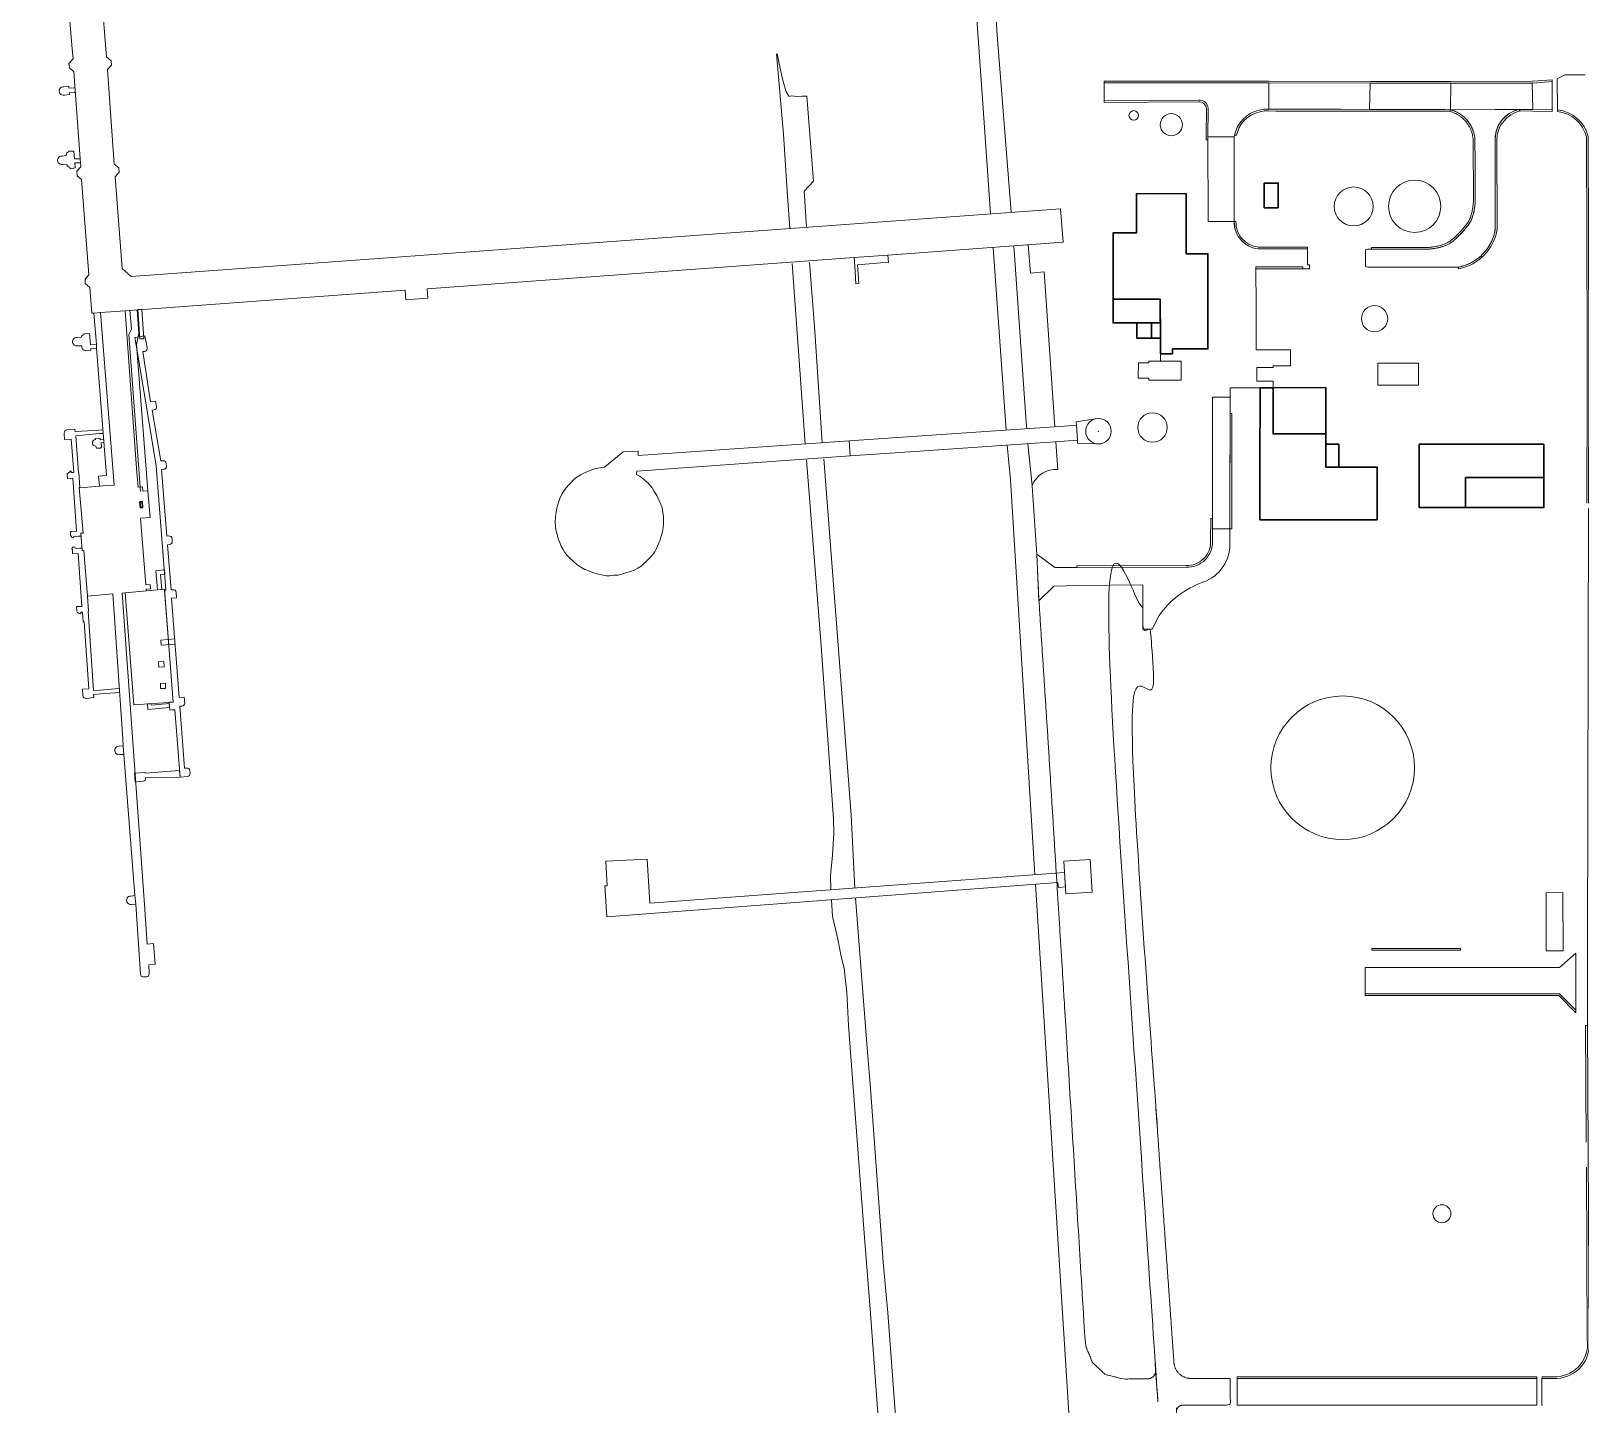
# Model space of a CAD drawing. Header units: millimetres. Extents: x 0 to 840, y 0 to 594.
# Drawn here: x 667.32 to 688.79, y 183.5 to 202.53 of the extents above; entities that cross this region are included whole.
import ezdxf

# ---------------------------------------------------------------- set-up
doc = ezdxf.new("R2010")
doc.units = ezdxf.units.MM
doc.layers.add('AC-0000-BESTAAND-co-06', color=1, linetype='Continuous')

msp = doc.modelspace()

# ---------------------------------------------------------------- linework, layer by layer
at = {"layer": 'AC-0000-BESTAAND-co-06', "linetype": 'Continuous', "lineweight": 13, "transparency": 33554687}
for p, q in [((684.478, 201.447), (684.48, 201.811)), ((685.876, 201.443), (685.882, 201.807)), ((686.999, 201.439), (687.003, 201.806)), ((688.139, 201.443), (688.129, 201.809)), ((683.635, 201.066), (683.997, 201.066)), ((681.593, 200.068), (681.629, 199.603)), ((680.84, 197), (680.659, 199.532)), ((681.144, 199.573), (681.174, 199.175)), ((684.367, 199.511), (685.014, 199.511)), ((685.014, 199.511), (685.014, 199.291)), ((678.05, 196.808), (677.871, 199.311)), ((685.041, 199.291), (685.014, 199.291)), ((685.041, 199.234), (685.041, 199.291)), ((684.304, 199.263), (684.951, 199.263)), ((684.951, 199.263), (684.951, 199.234)), ((685.041, 199.234), (684.951, 199.234)), ((678.663, 196.85), (678.678, 196.643)), ((669.171, 194.797), (668.624, 194.746)), ((669.293, 193.232), (669.171, 194.797)), ((668.624, 194.746), (668.747, 193.191)), ((669.312, 194.106), (669.12, 194.09)), ((669.12, 194.09), (669.125, 194.018)), ((669.125, 194.018), (669.317, 194.034)), ((668.747, 193.191), (669.293, 193.232)), ((678.401, 190.829), (678.409, 190.631)), ((678.415, 190.491), (678.43, 190.258)), ((678.752, 190.517), (678.922, 188.322))]:
    msp.add_line(p, q, dxfattribs=at)
at = {"layer": 'AC-0000-BESTAAND-co-06', "linetype": 'Continuous', "lineweight": 30, "transparency": 33554687}
for p, q in [((682.653, 198.485), (682.975, 198.485)), ((682.851, 198.485), (682.851, 198.275))]:
    msp.add_line(p, q, dxfattribs=at)
at = {"layer": 'AC-0000-BESTAAND-co-06', "linetype": 'Continuous', "lineweight": 13, "transparency": 33554687, "flags": 128}
for points in [[(667.893, 202.28), (667.823, 203.123), (667.489, 203.099), (667.454, 203.546), (667.412, 203.545), (667.32, 204.86), (667.613, 204.881), (667.638, 204.913), (667.692, 204.917), (667.694, 204.887), (667.721, 204.889), (668.165, 204.921), (668.162, 204.95), (668.215, 204.956), (668.252, 204.928), (668.662, 204.957), (668.686, 204.626), (668.691, 204.558), (668.76, 203.642), (668.347, 203.611), (668.32, 203.579), (668.258, 203.578), (668.357, 202.28)], [(680.62, 199.997), (680.502, 201.723), (680.313, 204.378)], [(680.906, 200.018), (680.709, 202.531), (680.656, 203.84)], [(681.629, 199.603), (679.198, 199.426), (678.73, 199.391), (672.81, 198.959), (672.82, 198.829), (672.516, 198.807), (672.506, 198.937), (668.624, 198.653), (668.286, 198.628), (668.191, 198.621), (668.163, 198.619), (668.136, 198.975), (668.072, 199.03), (668.071, 199.09), (668.123, 199.152), (668.022, 200.473), (667.958, 200.525), (667.955, 200.587), (668.009, 200.65), (668.005, 200.703), (668.002, 200.759), (667.915, 201.964), (667.852, 202.019), (667.846, 202.078), (667.904, 202.147), (667.893, 202.28)], [(668.357, 202.28), (668.365, 202.173), (668.431, 202.117), (668.434, 202.058), (668.379, 201.995), (668.472, 200.684), (668.538, 200.634), (668.543, 200.575), (668.485, 200.508), (668.585, 199.241), (668.71, 199.13), (681.593, 200.068)], [(677.838, 199.8), (677.806, 200.244), (677.754, 201.1), (677.654, 202.212)], [(677.662, 202.212), (677.729, 201.904), (677.755, 201.798), (677.79, 201.687), (677.831, 201.623), (677.862, 201.631), (677.935, 201.625), (678.012, 201.627), (678.077, 201.628), (678.166, 200.448), (678.038, 200.31), (678.072, 199.818)], [(688.406, 201.83), (688.406, 201.854), (688.14, 201.833), (688.129, 201.833), (687.003, 201.83), (685.882, 201.831), (684.48, 201.835), (682.198, 201.837), (682.198, 201.813), (684.48, 201.811), (685.882, 201.807), (687.003, 201.806), (688.129, 201.809), (688.142, 201.809), (688.406, 201.83)], [(667.847, 201.739), (667.916, 201.741), (667.931, 201.742)], [(667.849, 201.674), (667.92, 201.679), (667.936, 201.68)], [(681.123, 197.02), (681.116, 197.112), (680.945, 199.553)], [(678.113, 199.329), (678.186, 198.371), (678.287, 196.824)], [(679.198, 199.426), (679.205, 199.323), (679.099, 199.316), (678.776, 199.292), (678.795, 199.032), (678.756, 199.029), (678.739, 199.271), (678.73, 199.391)], [(681.174, 199.175), (681.366, 199.192), (681.514, 197.047)], [(684.54, 197.588), (684.54, 197.678), (684.312, 197.678), (684.312, 197.866), (684.54, 197.866), (684.54, 197.89), (684.78, 197.891), (684.779, 198.111), (684.305, 198.112), (684.302, 198.726), (684.3, 199.233), (684.3, 199.263)], [(684.951, 199.263), (684.951, 199.234), (684.452, 199.234), (684.3, 199.233), (684.3, 199.263), (684.332, 199.262)], [(668.692, 198.661), (668.712, 198.401), (668.676, 198.326), (668.84, 196.15)], [(668.938, 196.158), (668.784, 198.185), (668.814, 198.34), (668.791, 198.665)], [(668.801, 198.669), (668.858, 198.674), (668.885, 198.266), (668.829, 198.263), (668.801, 198.669)], [(668.268, 196.223), (668.257, 196.362), (668.368, 196.371), (668.229, 198.134), (668.226, 198.188), (668.191, 198.621)], [(682.977, 198.057), (682.977, 197.957)], [(682.815, 197.719), (682.815, 197.693), (683.265, 197.693), (683.265, 197.957), (682.816, 197.957), (682.816, 197.932), (682.671, 197.931), (682.67, 197.718), (682.815, 197.719)], [(683.942, 197.455), (683.942, 197.588), (684.328, 197.588), (684.358, 197.588)], [(683.699, 197.455), (683.942, 197.455), (683.94, 195.633), (683.698, 195.633), (683.699, 197.455)], [(682.13, 196.809), (681.829, 196.821), (681.826, 196.859), (681.812, 197.068), (681.809, 197.114), (682.106, 197.161)], [(683.966, 197.229), (683.967, 196.048), (683.967, 195.633), (683.94, 195.633), (683.941, 196.095), (683.942, 197.229), (683.966, 197.229)], [(667.979, 196.414), (667.941, 196.923), (668.263, 196.951), (668.322, 196.954)], [(675.717, 196.438), (675.716, 196.387), (675.759, 196.361), (675.805, 196.326), (675.845, 196.294), (675.886, 196.255), (675.93, 196.2), (675.961, 196.15), (675.998, 196.092), (676.029, 196.026), (676.05, 195.976), (676.069, 195.921), (676.081, 195.86), (676.087, 195.799), (676.09, 195.748), (676.087, 195.701), (676.083, 195.647), (676.075, 195.592), (676.057, 195.53), (676.044, 195.479), (676.019, 195.425), (675.992, 195.36), (675.968, 195.314), (675.94, 195.277), (675.909, 195.238), (675.879, 195.211), (675.846, 195.18), (675.812, 195.148), (675.777, 195.116), (675.732, 195.086), (675.683, 195.058), (675.629, 195.041), (675.578, 195.025), (675.526, 195.009), (675.459, 194.991), (675.402, 194.988), (675.345, 194.982), (675.3, 194.983), (675.254, 194.989), (675.188, 195.004), (675.118, 195.021), (675.062, 195.045), (674.997, 195.068), (674.941, 195.099), (674.885, 195.138), (674.837, 195.182), (674.791, 195.225), (674.752, 195.262), (674.721, 195.305), (674.696, 195.345), (674.671, 195.39), (674.649, 195.444), (674.628, 195.493), (674.617, 195.539), (674.6, 195.6), (674.591, 195.666), (674.588, 195.728), (674.59, 195.794), (674.599, 195.868), (674.614, 195.939), (674.634, 195.996), (674.653, 196.054), (674.681, 196.112), (674.707, 196.159), (674.738, 196.2), (674.765, 196.233), (674.799, 196.267), (674.844, 196.314), (674.889, 196.347), (674.949, 196.385), (675.004, 196.414), (675.061, 196.437), (675.117, 196.457), (675.18, 196.473), (675.23, 196.482), (675.271, 196.487), (675.529, 196.697), (675.736, 196.71), (675.736, 196.648), (678.663, 196.85), (679.738, 196.924), (681.711, 197.061), (681.812, 197.068), (681.826, 196.859), (681.644, 196.847), (679.367, 196.69), (678.678, 196.643), (675.717, 196.431)], [(681.238, 190.839), (680.898, 196.309), (680.852, 196.792)], [(678.401, 190.829), (678.431, 191.108), (678.448, 191.416), (678.446, 191.611), (678.428, 191.875), (678.267, 194.072), (678.072, 196.589)], [(678.309, 196.604), (678.506, 194.079), (678.692, 191.666), (678.74, 190.655)], [(667.979, 196.414), (667.985, 196.414), (667.997, 196.202)], [(669.169, 195.062), (669.051, 195.05), (669.075, 194.788), (669.133, 194.793), (669.114, 194.999), (669.176, 195.004), (669.169, 195.062)], [(668.112, 194.49), (668.116, 194.49), (668.104, 194.701)], [(668.112, 194.49), (668.185, 193.39), (668.278, 193.397), (668.483, 193.413), (668.545, 193.418)], [(668.189, 193.337), (668.282, 193.344), (668.549, 193.363)], [(669.24, 193.155), (668.941, 193.13), (668.936, 193.205), (668.993, 193.209), (668.995, 193.189), (669.235, 193.213), (669.24, 193.155)], [(681.66, 190.669), (681.649, 190.869), (675.899, 190.447), (675.861, 191.053), (675.862, 191.054), (675.287, 191.027), (675.308, 190.687), (675.277, 190.686), (675.302, 190.254), (681.556, 190.73), (681.563, 190.664), (681.66, 190.669)], [(682.032, 190.596), (681.666, 190.574), (681.639, 191.028), (682.004, 191.052), (682.032, 190.596)], [(681.734, 182.937), (681.355, 188.948), (681.246, 190.707)], [(688.325, 189.786), (688.326, 190.59), (688.557, 190.592), (688.559, 189.784), (688.325, 189.786)], [(678.686, 188.32), (678.653, 188.751), (678.628, 189.213), (678.608, 189.412), (678.591, 189.542), (678.55, 189.706), (678.504, 189.946), (678.43, 190.258)], [(678.922, 188.322), (678.951, 187.942), (679.132, 185.472), (679.198, 184.766)], [(678.955, 184.818), (678.874, 185.813), (678.741, 187.587), (678.686, 188.32)], [(678.955, 184.818), (679.086, 183.01), (679.241, 180.926), (679.38, 179.059), (679.529, 177.046), (679.706, 174.679), (679.888, 172.271), (680.04, 170.178), (680.191, 168.133), (680.307, 166.594), (680.413, 165.129), (680.565, 163.056), (680.717, 160.968), (680.853, 159.081), (681.016, 156.879)], [(681.258, 156.88), (681.21, 157.461), (681.133, 158.582), (681.04, 159.902), (680.931, 161.397), (680.726, 164.119), (680.576, 166.156), (680.419, 168.346), (680.259, 170.376), (680.106, 172.496), (679.948, 174.593), (679.812, 176.386), (679.66, 178.485), (679.508, 180.564), (679.354, 182.657), (679.198, 184.766)], [(688.268, 183.858), (688.265, 183.858), (688.265, 183.488), (688.271, 183.488)]]:
    msp.add_lwpolyline(points, dxfattribs=at)
for points in [[(688.912, 195.988), (688.916, 197.534), (688.915, 198.242), (688.906, 201.067), (688.906, 201.067, 0.324421), (688.484, 201.436), (688.484, 201.436), (688.48, 201.436), (688.478, 201.869), (688.584, 201.924), (688.863, 201.924)], [(667.849, 201.674), (667.852, 201.649), (667.784, 201.642), (667.784, 201.642, -1.201283), (667.777, 201.759), (667.777, 201.759), (667.843, 201.767), (667.847, 201.739)], [(688.129, 201.809), (687.003, 201.806), (685.882, 201.807), (684.48, 201.811), (682.198, 201.813), (682.195, 201.565), (683.507, 201.573), (683.507, 201.573, -0.424638), (683.639, 201.458), (683.639, 201.458), (683.635, 201.066), (683.637, 199.889), (684, 199.889), (683.997, 201.066), (684.003, 201.088), (684.042, 201.196), (684.042, 201.196, -0.300821), (684.478, 201.447), (684.478, 201.447), (684.578, 201.445), (685.174, 201.445), (685.482, 201.445), (685.876, 201.443), (686.919, 201.443), (686.999, 201.439), (687.615, 201.442), (687.947, 201.443), (688.139, 201.443), (688.14, 201.443), (688.406, 201.438), (688.406, 201.83), (688.142, 201.809)], [(682.195, 201.541), (682.81, 201.542), (683.504, 201.549), (683.504, 201.549, -0.424638), (683.615, 201.452), (683.615, 201.452), (683.611, 201.066), (683.611, 201.021), (683.635, 201.021), (683.635, 201.066), (683.639, 201.458), (683.639, 201.458, 0.424638), (683.507, 201.573), (683.507, 201.573), (682.195, 201.565), (682.195, 201.541)], [(688.912, 195.988), (688.916, 197.534), (688.915, 198.242), (688.906, 201.067), (688.906, 201.067, 0.324421), (688.484, 201.436), (688.484, 201.436), (688.48, 201.436), (688.48, 201.414), (688.48, 201.414, -0.320714), (688.882, 201.06), (688.882, 201.06), (688.891, 198.242), (688.892, 197.534), (688.888, 195.988)], [(668.005, 200.703), (667.927, 200.704), (667.932, 200.636), (667.907, 200.632), (667.907, 200.623), (667.861, 200.619), (667.857, 200.643), (667.857, 200.643, -0.36109), (667.816, 200.683), (667.816, 200.683), (667.757, 200.681), (667.757, 200.681, -1.143147), (667.751, 200.796), (667.751, 200.796), (667.807, 200.803), (667.807, 200.803, -0.394292), (667.842, 200.854), (667.842, 200.854), (667.843, 200.863), (667.915, 200.863), (667.924, 200.758), (668.002, 200.759)], [(668.624, 198.653), (668.789, 196.41), (668.805, 196.209), (668.865, 196.213), (668.869, 196.153), (668.94, 196.159), (668.97, 195.791), (668.97, 195.79), (668.839, 195.781), (668.91, 194.857), (668.97, 194.862), (668.975, 194.802), (668.917, 194.798), (668.919, 194.774), (668.582, 194.742), (668.895, 190.425), (668.93, 189.879), (669.019, 189.885), (669.043, 189.598), (668.955, 189.592), (668.96, 189.466), (668.96, 189.466, -0.307586), (668.923, 189.423), (668.923, 189.423), (668.871, 189.422), (668.871, 189.422, -0.339783), (668.838, 189.46), (668.838, 189.46), (668.772, 190.432), (668.759, 190.549), (668.607, 192.506), (668.598, 192.625), (668.594, 192.72), (668.453, 194.729), (668.104, 194.701), (668.054, 195.33), (668.028, 195.329), (668.012, 195.571), (668.042, 195.574), (667.989, 196.203), (667.997, 196.202), (668.379, 196.232), (668.474, 196.239), (668.286, 198.628)], [(668.229, 198.134), (668.149, 198.129), (668.15, 198.109), (668.078, 198.103), (668.078, 198.103, -0.517457), (668.027, 198.17), (668.027, 198.17), (667.999, 198.169), (667.969, 198.168), (667.969, 198.168, -1.156043), (667.959, 198.285), (667.959, 198.285), (668.016, 198.288), (668.016, 198.288, -0.338688), (668.056, 198.323), (668.056, 198.323), (668.055, 198.333), (668.129, 198.341), (668.146, 198.183), (668.226, 198.188)], [(668.9, 198.305), (668.931, 198.143, -0.404542), (668.9, 198.091), (668.871, 198.088), (668.979, 197.391), (669.048, 197.403), (669.062, 197.326, -0.404376), (669.028, 197.279), (668.998, 197.276), (669.121, 196.574), (669.15, 196.576, -0.418771), (669.195, 196.539), (669.198, 196.5, -0.427974), (669.161, 196.457), (669.131, 196.455), (669.202, 195.532), (669.23, 195.533, -0.43388), (669.277, 195.495), (669.278, 195.459, -0.374188), (669.24, 195.414), (669.211, 195.412), (669.264, 194.787), (669.287, 194.789, -0.445709), (669.333, 194.754), (669.338, 194.675), (669.268, 194.669), (669.374, 193.294), (669.444, 193.299), (669.451, 193.218, -0.381593), (669.413, 193.175), (669.384, 193.175), (669.448, 192.316), (669.477, 192.317, -0.384864), (669.523, 192.285), (669.526, 192.244, -0.417945), (669.487, 192.199), (669.386, 192.192), (669.316, 193.123), (669.277, 193.122), (669.244, 193.119), (669.236, 193.228), (669.293, 193.232), (669.172, 194.781), (669.189, 194.783), (669.055, 196.506), (668.935, 197.233), (668.798, 198.072), (668.761, 198.283), (668.822, 198.293), (668.9, 198.305)], [(667.914, 196.413), (667.914, 196.418), (667.875, 196.875), (667.787, 196.87), (667.781, 196.958), (667.781, 196.958, -0.393512), (667.819, 197.003), (667.819, 197.003), (667.927, 197.012), (667.931, 196.977), (668.026, 196.987), (668.26, 197), (668.318, 197.006)], [(668.329, 196.868), (668.281, 196.864), (668.279, 196.888), (668.212, 196.883), (668.213, 196.868), (668.213, 196.868, 1), (668.22, 196.778), (668.22, 196.778), (668.226, 196.748), (668.274, 196.751), (668.288, 196.752), (668.287, 196.764), (668.298, 196.765), (668.293, 196.826), (668.332, 196.829)], [(681.529, 196.839), (681.555, 196.455), (681.555, 196.455, 0.322119), (681.198, 196.233), (681.198, 196.233), (681.137, 196.812)], [(668.015, 195.532), (667.977, 195.529), (667.916, 195.524), (667.911, 195.506), (667.911, 195.506, -0.52852), (667.876, 195.595), (667.876, 195.595), (667.951, 195.599), (667.902, 196.335), (667.826, 196.326), (667.821, 196.395), (667.875, 196.436), (667.876, 196.413), (667.914, 196.413)], [(688.268, 183.858), (688.478, 183.859), (688.478, 183.859, 0.435748), (688.918, 184.39), (688.918, 184.39), (688.895, 188.751), (688.896, 189.782), (688.912, 195.916)], [(668.026, 195.366), (667.995, 195.364), (667.948, 195.361), (667.933, 195.364), (667.933, 195.364, 1.288828), (667.894, 195.343), (667.894, 195.343), (667.896, 195.284), (667.975, 195.289), (668.027, 194.556), (667.95, 194.554), (667.956, 194.489), (667.956, 194.489, 0.34892), (668.011, 194.456), (668.011, 194.456), (668.011, 194.475), (668.036, 194.478)], [(668.189, 193.337), (668.193, 193.293), (668.086, 193.283), (668.086, 193.283, -0.434075), (668.038, 193.321), (668.038, 193.321), (668.033, 193.41), (668.123, 193.416), (668.058, 194.343), (668.045, 194.342), (668.036, 194.478)], [(668.598, 192.625), (668.541, 192.62), (668.541, 192.62, 1.095235), (668.55, 192.503), (668.55, 192.503), (668.607, 192.506)], [(669.377, 192.283), (668.904, 192.244), (668.902, 192.256), (668.756, 192.246), (668.764, 192.127), (668.873, 192.135), (668.873, 192.135, 0.430316), (668.909, 192.18), (668.909, 192.18), (669.386, 192.192), (669.382, 192.226), (669.377, 192.283)], [(668.759, 190.549), (668.705, 190.544), (668.705, 190.544, 1.108323), (668.714, 190.427), (668.714, 190.427), (668.772, 190.432)], [(688.882, 186.787), (688.894, 184.394), (688.894, 184.394, -0.435748), (688.473, 183.883), (688.473, 183.883), (688.268, 183.882), (688.268, 183.858), (688.478, 183.859), (688.478, 183.859, 0.435748), (688.918, 184.39), (688.918, 184.39), (688.895, 188.751), (688.871, 188.751), (688.88, 187.135)]]:
    msp.add_lwpolyline(points, format="xyb", dxfattribs=at)
for points in [[(686.986, 201.418), (686.92, 201.421), (685.482, 201.421), (685.174, 201.421), (684.578, 201.421), (684.481, 201.423), (684.481, 201.423, 0.300821), (684.063, 201.184), (684.063, 201.184), (684.03, 201.088), (684.003, 201.088), (684.042, 201.196), (684.042, 201.196, -0.300821), (684.478, 201.447), (684.478, 201.447), (684.578, 201.445), (685.174, 201.445), (685.482, 201.445), (685.876, 201.443), (686.919, 201.443), (686.999, 201.439)], [(687.643, 199.786, -0.320105), (687.112, 199.235), (687.112, 199.235), (687.107, 199.235), (687.107, 199.258), (687.107, 199.258, 0.319334), (687.619, 199.788), (687.619, 199.788), (687.616, 201.02), (687.616, 201.02, -0.358351), (687.947, 201.443), (687.947, 201.443), (687.962, 201.424), (687.962, 201.424, 0.345388), (687.64, 201.02), (687.64, 201.02), (687.643, 199.786)], [(684.367, 199.535, -0.421902), (684.024, 199.889), (684.024, 199.889), (684, 199.889), (684, 199.889, 0.423476), (684.369, 199.511), (684.369, 199.511), (685.014, 199.511), (685.014, 199.535), (684.367, 199.535), (684.367, 199.535)], [(683.698, 195.633), (683.94, 195.633), (683.94, 195.451), (683.94, 195.451, -0.335147), (683.565, 194.891), (683.565, 194.891, 0.158648), (682.958, 194.429), (682.958, 194.429), (682.86, 194.242), (682.734, 194.242), (682.734, 194.856), (681.843, 194.848), (681.497, 194.839), (681.293, 194.633), (681.263, 195.28), (681.511, 195.097), (681.821, 195.094), (683.335, 195.1), (683.335, 195.1, 0.437079), (683.698, 195.46), (683.698, 195.46)], [(683.335, 195.1), (681.821, 195.094), (681.819, 195.118), (683.33, 195.124), (683.33, 195.124, 0.439454), (683.673, 195.466), (683.673, 195.466), (683.674, 195.774), (683.698, 195.774), (683.698, 195.46), (683.698, 195.46, -0.437079), (683.335, 195.1), (683.335, 195.1)]]:
    msp.add_lwpolyline(points, format="xyb", close=True, dxfattribs=at)
for points in [[(688.406, 201.414), (688.14, 201.419), (687.962, 201.424), (687.947, 201.443), (688.14, 201.443), (688.406, 201.438)], [(686.553, 197.926), (685.99, 197.926), (685.99, 197.622), (686.553, 197.622)], [(669.09, 193.788), (669.162, 193.792), (669.166, 193.719), (669.094, 193.715)], [(669.184, 193.493), (669.114, 193.491), (669.116, 193.42), (669.186, 193.421)], [(688.508, 189.552), (685.813, 189.552), (685.813, 189.189), (688.508, 189.189), (688.736, 188.961), (688.736, 189.752)], [(687.137, 189.794), (685.907, 189.794), (685.907, 189.818), (687.137, 189.818)], [(688.508, 189.189), (685.813, 189.189), (685.813, 189.165), (688.498, 189.165), (688.736, 188.927), (688.736, 188.961)], [(688.193, 183.883), (684.039, 183.883), (684.039, 183.859), (688.193, 183.859)], [(688.194, 183.858), (684.039, 183.858), (684.039, 183.488), (688.194, 183.488)]]:
    msp.add_lwpolyline(points, close=True, dxfattribs=at)
at = {"layer": 'AC-0000-BESTAAND-co-06', "linetype": 'Continuous', "lineweight": 30, "transparency": 33554687, "flags": 128}
for points in [[(684.413, 200.082), (684.608, 200.081), (684.609, 200.423), (684.416, 200.423), (684.413, 200.082)], [(682.647, 200.278), (682.948, 200.275), (683.333, 200.277), (683.334, 199.444), (683.634, 199.443), (683.634, 198.125), (683.143, 198.125), (683.143, 198.058), (682.977, 198.057), (682.977, 198.125), (682.973, 198.815), (682.32, 198.815), (682.32, 199.732), (682.647, 199.734), (682.647, 200.278)], [(682.975, 198.275), (682.651, 198.275), (682.651, 198.485), (682.321, 198.485), (682.32, 198.815), (682.973, 198.815), (682.976, 198.275)], [(684.357, 195.759), (684.357, 196.467), (684.358, 197.588), (684.538, 197.588), (684.538, 196.948), (685.269, 196.947), (685.27, 196.488), (685.983, 196.488), (685.983, 195.759), (684.357, 195.759)], [(684.538, 197.588), (685.269, 197.589), (685.269, 196.947), (684.538, 196.948), (684.538, 197.588)], [(685.269, 196.803), (685.45, 196.803), (685.45, 196.488)], [(668.836, 195.924), (668.865, 195.926), (668.862, 196.01), (668.831, 196.006), (668.836, 195.924)]]:
    msp.add_lwpolyline(points, dxfattribs=at)
for points in [[(686.565, 196.805), (688.29, 196.805), (688.29, 196.342), (687.206, 196.343), (687.207, 195.927), (686.565, 195.927)], [(687.206, 196.343), (688.29, 196.342), (688.29, 195.927), (687.207, 195.927)]]:
    msp.add_lwpolyline(points, close=True, dxfattribs=at)
at = {"layer": 'AC-0000-BESTAAND-co-06', "linetype": 'Continuous', "lineweight": 13, "transparency": 33554687}
for centre, radius in [((682.607, 201.361), 0.066), ((683.128, 201.232), 0.154), ((685.656, 200.099), 0.27), ((686.501, 200.101), 0.363), ((685.945, 198.544), 0.182), ((682.118, 196.985), 0.177), ((682.867, 197.036), 0.204), ((685.504, 192.321), 0.995), ((686.879, 186.141), 0.125)]:
    msp.add_circle(centre, radius, dxfattribs=at)
at = {"layer": 'AC-0000-BESTAAND-co-06', "linetype": 'Continuous', "lineweight": 13, "transparency": 33554687, "extrusion": (0, 0, -1)}
msp.add_arc((-684.368, 199.878), 0.367, 270.1521, 1.6527, dxfattribs=at)
at = {"layer": 'AC-0000-BESTAAND-co-06', "linetype": 'Continuous', "lineweight": 13, "transparency": 33554687}
for points, weights, degree, knots in [([(686.999, 201.439), (687.198, 201.385), (687.327, 201.224), (687.337, 201.018), (687.338, 200.737), (687.339, 200.456), (687.34, 200.176), (687.338, 200.096), (687.317, 199.952), (687.263, 199.87), (687.201, 199.778), (687.108, 199.682), (687.022, 199.61), (686.938, 199.54), (686.773, 199.512), (686.69, 199.507), (686.691, 199.507), (686.692, 199.507), (686.694, 199.507), (686.403, 199.507), (686.112, 199.507), (685.821, 199.507), (685.821, 199.424), (685.821, 199.341), (685.821, 199.258), (686.25, 199.258), (686.679, 199.258), (687.107, 199.258), (687.383, 199.31), (687.577, 199.511), (687.619, 199.788), (687.618, 200.198), (687.617, 200.609), (687.616, 201.02), (687.611, 201.231), (687.741, 201.397), (687.947, 201.443)], [1, 0.872239104881, 0.872239104881, 1, 1, 1, 1, 1, 1, 1, 1, 1, 1, 1, 1, 1, 1, 1, 1, 1, 1, 1, 1, 1, 1, 1, 1, 1, 0.876616566928, 0.876616566928, 1, 1, 1, 1, 0.848264387731, 0.848264387731, 1], 3, [0, 0, 0, 0, 0.1, 0.1, 0.1, 0.2, 0.2, 0.2, 0.231012, 0.231012, 0.231012, 0.265789, 0.265789, 0.265789, 0.3, 0.3, 0.3, 0.4, 0.4, 0.4, 0.5, 0.5, 0.5, 0.6, 0.6, 0.6, 0.7, 0.7, 0.7, 0.8, 0.8, 0.8, 0.9, 0.9, 0.9, 1, 1, 1, 1]), ([(686.164, 199.529), (686.164, 199.529), (686.078, 199.53), (685.991, 199.53), (685.905, 199.531), (685.905, 199.523), (685.905, 199.515), (685.905, 199.507), (685.991, 199.506), (686.078, 199.506), (686.164, 199.505), (686.34, 199.506), (686.515, 199.506), (686.69, 199.507), (686.773, 199.512), (686.938, 199.54), (687.022, 199.61), (687.108, 199.682), (687.201, 199.778), (687.263, 199.87), (687.317, 199.952), (687.338, 200.096), (687.34, 200.176), (687.339, 200.456), (687.338, 200.737), (687.337, 201.018), (687.327, 201.224), (687.198, 201.385), (686.999, 201.439), (686.999, 201.439), (686.999, 201.439), (686.999, 201.439), (686.994, 201.432), (686.99, 201.425), (686.986, 201.418), (687.178, 201.367), (687.303, 201.212), (687.313, 201.013), (687.314, 200.735), (687.315, 200.457), (687.316, 200.179), (687.314, 200.101), (687.294, 199.961), (687.241, 199.882), (687.181, 199.793), (687.092, 199.701), (687.009, 199.631), (686.927, 199.563), (686.767, 199.536), (686.686, 199.531), (686.512, 199.53), (686.338, 199.53), (686.164, 199.529), (686.164, 199.529), (686.164, 199.529), (686.164, 199.529)], [1, 1, 1, 1, 1, 1, 1, 1, 1, 1, 1, 1, 1, 1, 1, 1, 1, 1, 1, 1, 1, 1, 1, 1, 1, 1, 0.872239104881, 0.872239104881, 1, 1, 1, 1, 1, 1, 1, 0.872239104881, 0.872239104881, 1, 1, 1, 1, 1, 1, 1, 1, 1, 1, 1, 1, 1, 1, 1, 1, 1, 1, 1], 3, [0, 0, 0, 0, 0.035714, 0.071429, 0.071429, 0.071429, 0.142857, 0.142857, 0.142857, 0.214286, 0.214286, 0.214286, 0.285714, 0.285714, 0.285714, 0.310151, 0.310151, 0.310151, 0.334991, 0.334991, 0.334991, 0.357143, 0.357143, 0.357143, 0.428571, 0.428571, 0.428571, 0.5, 0.5, 0.5, 0.571429, 0.571429, 0.571429, 0.642857, 0.642857, 0.642857, 0.714286, 0.714286, 0.714286, 0.785714, 0.785714, 0.785714, 0.807915, 0.807915, 0.807915, 0.832647, 0.832647, 0.832647, 0.857143, 0.857143, 0.857143, 0.928571, 0.928571, 0.928571, 1, 1, 1, 1]), ([(681.198, 196.233), (681.231, 195.756), (681.263, 195.28), (681.278, 194.956), (681.293, 194.633), (681.352, 193.738), (681.41, 192.842), (681.472, 191.851), (681.533, 190.86), (681.592, 189.925), (681.65, 188.99), (681.793, 186.653), (681.937, 184.316), (681.986, 184.198), (682.035, 184.08), (682.124, 183.996), (682.214, 183.912), (682.338, 183.883), (682.461, 183.853), (682.631, 183.853), (682.8, 183.853), (682.92, 183.861), (682.912, 183.973), (682.547, 189.352), (682.181, 194.731), (682.458, 194.731), (682.734, 194.731), (682.734, 194.487), (682.734, 194.242), (682.797, 194.242), (682.86, 194.242), (682.86, 193.825), (682.86, 193.408), (682.686, 193.408), (682.512, 193.408), (682.722, 190.382), (682.931, 187.356), (683.047, 185.728), (683.163, 184.099), (683.163, 183.84), (683.42, 183.859), (683.681, 183.859), (683.943, 183.859), (683.943, 183.673), (683.943, 183.488), (683.612, 183.488), (683.281, 183.488), (683.2, 183.488), (683.2, 183.403), (683.447, 179.317), (683.694, 175.232), (683.817, 173.306), (683.94, 171.379), (684.207, 167.226), (684.473, 163.073), (684.483, 162.891), (684.493, 162.709), (684.493, 162.697), (684.493, 162.685)], [1, 1, 1, 1, 1, 1, 1, 1, 1, 1, 1, 1, 1, 1, 1, 1, 1, 1, 1, 1, 1, 0.707580855312, 1, 1, 1, 1, 1, 1, 1, 1, 1, 1, 1, 1, 1, 1, 1, 1, 1, 0.681587252252, 1, 1, 1, 1, 1, 1, 1, 0.707836480214, 1, 1, 1, 1, 1, 1, 1, 1, 1, 1, 1], 2, [0, 0, 0, 0.014286, 0.014286, 0.028571, 0.028571, 0.042857, 0.042857, 0.057143, 0.057143, 0.071429, 0.071429, 0.085714, 0.085714, 0.1, 0.1, 0.114286, 0.114286, 0.128571, 0.128571, 0.142857, 0.142857, 0.285714, 0.285714, 0.303571, 0.303571, 0.321429, 0.321429, 0.339286, 0.339286, 0.357143, 0.357143, 0.375, 0.375, 0.392857, 0.392857, 0.410714, 0.410714, 0.428571, 0.428571, 0.571429, 0.571429, 0.619048, 0.619048, 0.666667, 0.666667, 0.714286, 0.714286, 0.857143, 0.857143, 0.885714, 0.885714, 0.914286, 0.914286, 0.942857, 0.942857, 0.971429, 0.971429, 1, 1, 1])]:
    msp.add_rational_spline(points, weights, degree=degree, knots=knots, dxfattribs=at)
msp.add_point((682.118, 196.985), dxfattribs=at)

doc.saveas('drawing.dxf')
